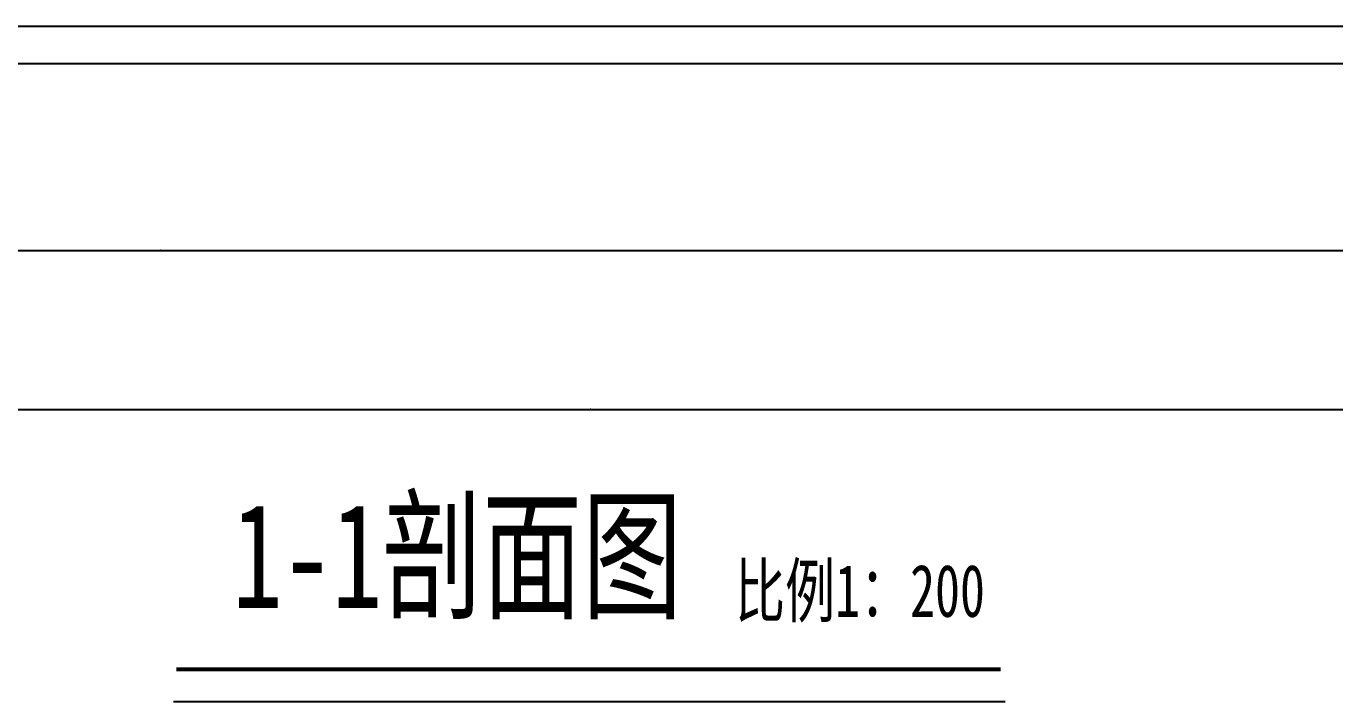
# Model space of a CAD drawing. Header units: millimetres. Extents: x 738100 to 1284508, y 138373 to 260796.
# Drawn here: x 1183429 to 1200915, y 221696 to 230726 of the extents above; entities that cross this region are included whole.
import ezdxf

# ---------------------------------------------------------------- set-up
doc = ezdxf.new("R2010")
doc.units = ezdxf.units.MM
doc.styles.get("Standard").update_dxf_attribs({"font": 'txt', "bigfont": 'gbcbig.shx'})
doc.styles.add('长仿宋体', font='simfang.ttf', dxfattribs={"width": 0.7})
doc.dimstyles.new('ISO-25', dxfattribs={"dimtxt": 2.5, "dimasz": 2.5, "dimexe": 1.25, "dimexo": 0.625, "dimtad": 1, "dimtxsty": 'Standard', "dimcen": 2.5, "dimadec": 0, "dimazin": 0, "dimtfac": 1, "dimtmove": 0, "dimatfit": 3, "dimfxl": 1, "dimarcsym": 0})

# ---------------------------------------------------------------- blocks, each defined once
blk = doc.blocks.new('*D144')
at = {"color": 0, "lineweight": -2, "ltscale": 20, "transparency": 16777216}
for p, q in [((1135968, 230225), (1135968, 227728)), ((1234468, 230225), (1234468, 227728)), ((1135971, 227729), (1234466, 227729))]:
    blk.add_line(p, q, dxfattribs=at)
at = {"color": 0, "ltscale": 20, "transparency": 16777216}
for points in [[(1135971, 227730), (1135971, 227729), (1135968, 227729)], [(1234466, 227730), (1234466, 227729), (1234468, 227729)]]:
    blk.add_solid(points, dxfattribs=at)
at = {"layer": 'Defpoints', "color": 0, "ltscale": 20, "transparency": 16777216}
for p in [(1135968, 230226), (1234468, 230226), (1234468, 227729)]:
    blk.add_point(p, dxfattribs=at)
at = {"color": 0, "ltscale": 20, "transparency": 16777216, "insert": (1185218, 227731), "char_height": 2.5, "attachment_point": 5}
blk.add_mtext('98500', dxfattribs=at)
blk = doc.blocks.new('*D174')
at = {"color": 0, "lineweight": -2, "ltscale": 20, "transparency": 16777216}
for p, q in [((1135943, 230725), (1135943, 225604)), ((1245993, 230725), (1245993, 225604)), ((1135946, 225605), (1245991, 225605))]:
    blk.add_line(p, q, dxfattribs=at)
at = {"color": 0, "ltscale": 20, "transparency": 16777216}
for points in [[(1135946, 225605), (1135946, 225605), (1135943, 225605)], [(1245991, 225605), (1245991, 225605), (1245993, 225605)]]:
    blk.add_solid(points, dxfattribs=at)
at = {"layer": 'Defpoints', "color": 0, "ltscale": 20, "transparency": 16777216}
for p in [(1135943, 230726), (1245993, 230726), (1245993, 225605)]:
    blk.add_point(p, dxfattribs=at)
at = {"color": 0, "ltscale": 20, "transparency": 16777216, "insert": (1190968, 225607), "char_height": 2.5, "attachment_point": 5}
blk.add_mtext('110050', dxfattribs=at)

msp = doc.modelspace()

# ---------------------------------------------------------------- linework, layer by layer
at = {"ltscale": 10}
for p, q in [((1135943.036, 230725.824), (1215943.036, 230725.824)), ((1133943.036, 230225.824), (1219443.036, 230225.824)), ((1196508.446, 221696.487), (1185395.701, 221696.487))]:
    msp.add_line(p, q, dxfattribs=at)
at = {"lineweight": 53}
msp.add_line((1196448.958, 222128.694), (1185437.114, 222128.694), dxfattribs=at)

# ---------------------------------------------------------------- texts
at = {"lineweight": -3, "insert": (1192194.943, 224349.89), "char_height": 1400, "width": 9774.64863, "attachment_point": 3, "style": '长仿宋体'}
msp.add_mtext('1-1剖面图', dxfattribs=at)
at = {"insert": (1196239.609, 223531.978), "char_height": 700, "width": 33942.29002, "attachment_point": 3, "style": '长仿宋体'}
msp.add_mtext('\\pt42853;比例1：200', dxfattribs=at)

# ---------------------------------------------------------------- dimensions: what is measured, and where the dimension line sits
at = {"ltscale": 20}
dim = msp.add_linear_dim(base=(1245993.036, 225604.962), p1=(1135943.036, 230725.824), p2=(1245993.036, 230725.824), dimstyle='ISO-25', dxfattribs=at)
dim.commit()
dim.dimension.update_dxf_attribs({"geometry": '*D174', "text_midpoint": (1190968.036, 225606.837)})
at = {"color": 0, "ltscale": 20}
dim = msp.add_linear_dim(base=(1234468.036, 227729.198), p1=(1135968.036, 230225.824), p2=(1234468.036, 230225.824), dimstyle='ISO-25', dxfattribs=at)
dim.commit()
dim.dimension.update_dxf_attribs({"geometry": '*D144', "text_midpoint": (1185218.036, 227731.073)})

doc.saveas('drawing.dxf')
